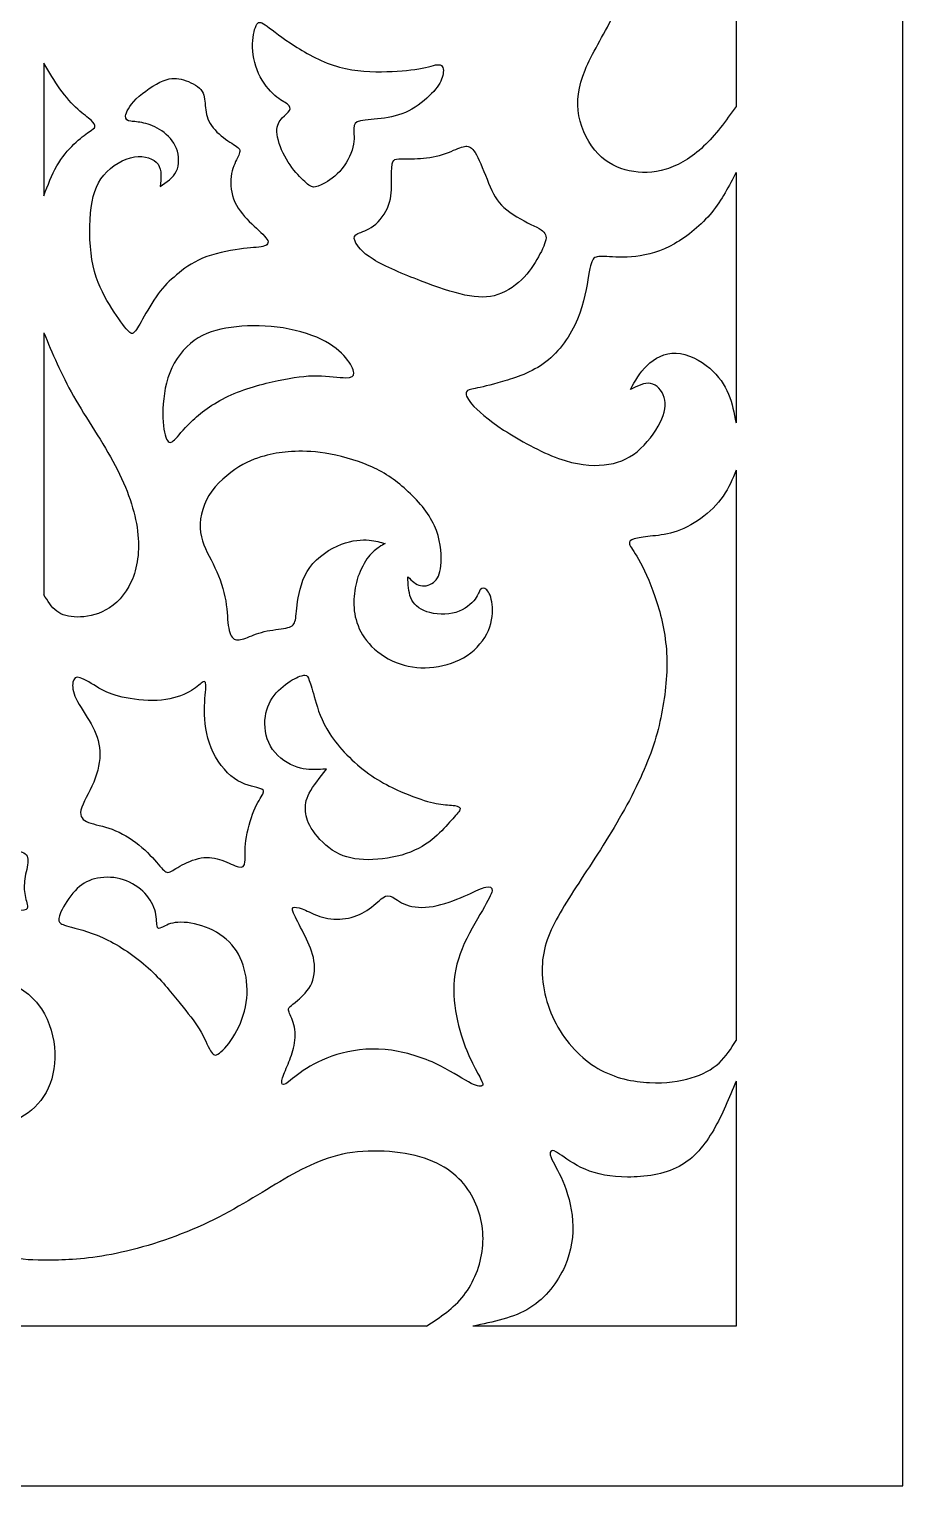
# Model space of a CAD drawing. Header units: millimetres. Extents: x 142 to 455, y 14 to 407.
# Drawn here: x 394.3 to 455, y 14.3 to 115.5 of the extents above; entities that cross this region are included whole.
import ezdxf

# ---------------------------------------------------------------- set-up
doc = ezdxf.new("R2010")
doc.units = ezdxf.units.MM
for name, color, linetype in [('Default', 7, 'Continuous'), ('DV1_Layer_1', 7, 'Continuous'), ('Layer_1', 7, 'Continuous')]:
    doc.layers.add(name, color=color, linetype=linetype)

# ---------------------------------------------------------------- blocks, each defined once
blk = doc.blocks.new('SE')
at = {"layer": 'DV1_Layer_1', "color": 7, "linetype": 'Continuous'}
for points, knots in [([(443.37, 110.14), (442.66, 109.14), (441.94, 108.14), (441.12, 107.37), (440.31, 106.59), (439.39, 106.05), (438.51, 105.78), (437.62, 105.5), (435.9, 105.5), (433.67, 106.54), (432.64, 108.48), (432.45, 109.48), (432.27, 110.48), (432.41, 111.52), (432.88, 112.66), (433.35, 113.8), (434.96, 116.32), (435.99, 119.19), (436.32, 120.56), (436.65, 121.93), (436.79, 123.25), (436.77, 124.82), (436.76, 126.4), (436.59, 128.23), (436.39, 129.59), (436.19, 130.95), (435.96, 131.84), (435.93, 132.34), (435.9, 132.84), (436.07, 132.95), (436.37, 132.91), (436.67, 132.87), (437.1, 132.67), (437.83, 132.58), (438.56, 132.49), (439.59, 132.52), (440.44, 132.97), (441.28, 133.41), (441.94, 134.27), (442.4, 135.01), (442.86, 135.76), (443.11, 136.39), (443.37, 137.02)], [0, 0, 0, 0, 0.058824, 0.058824, 0.058824, 0.117647, 0.117647, 0.117647, 0.176471, 0.235294, 0.294118, 0.294118, 0.294118, 0.352941, 0.352941, 0.352941, 0.411765, 0.470588, 0.470588, 0.470588, 0.529412, 0.529412, 0.529412, 0.588235, 0.588235, 0.588235, 0.647059, 0.647059, 0.647059, 0.705882, 0.705882, 0.705882, 0.764706, 0.764706, 0.764706, 0.823529, 0.823529, 0.823529, 0.882353, 0.882353, 0.882353, 1, 1, 1, 1]), ([(419.12, 112.56), (418.12, 112.53), (416.95, 112.56), (415.82, 112.87), (414.68, 113.19), (413.58, 113.79), (411.84, 114.9), (411.2, 115.42), (410.4, 116), (410.24, 116.07), (410.09, 115.85), (409.94, 115.63), (409.8, 115.12), (409.79, 114.48), (409.78, 113.85), (409.91, 113.09), (410.5, 111.79), (410.95, 111.25), (411.34, 110.91), (411.72, 110.58), (412.04, 110.45), (412.22, 110.3), (412.4, 110.16), (412.44, 110), (412.35, 109.85), (412.27, 109.7), (412.05, 109.56), (411.85, 109.35), (411.65, 109.13), (411.47, 108.85), (411.48, 108.38), (411.5, 107.91), (411.71, 107.25), (412.02, 106.68), (412.32, 106.11), (412.72, 105.62), (413.39, 104.91), (413.67, 104.68), (413.87, 104.59), (414.08, 104.49), (414.22, 104.54), (414.55, 104.7), (414.88, 104.86), (415.4, 105.15), (415.84, 105.62), (416.27, 106.09), (416.63, 106.75), (416.76, 107.31), (416.9, 107.86), (416.81, 108.32), (416.82, 108.62), (416.82, 108.92), (416.92, 109.06), (417.29, 109.14), (417.66, 109.22), (418.31, 109.23), (418.96, 109.33), (419.61, 109.43), (420.26, 109.62), (420.86, 109.95), (421.46, 110.29), (422.01, 110.78), (422.37, 111.19), (422.73, 111.6), (422.92, 111.95), (423, 112.28), (423.08, 112.62), (423.05, 112.95), (422.61, 113.1), (422.19, 112.93), (421.57, 112.8), (420.95, 112.67), (420.12, 112.59), (419.12, 112.56)], [0, 0, 0, 0, 0.037037, 0.037037, 0.037037, 0.074074, 0.074074, 0.111111, 0.111111, 0.148148, 0.148148, 0.148148, 0.185185, 0.185185, 0.185185, 0.222222, 0.222222, 0.259259, 0.259259, 0.259259, 0.296296, 0.296296, 0.296296, 0.333333, 0.333333, 0.333333, 0.37037, 0.37037, 0.37037, 0.407407, 0.407407, 0.407407, 0.444444, 0.444444, 0.444444, 0.481481, 0.481481, 0.518519, 0.518519, 0.518519, 0.555556, 0.555556, 0.555556, 0.592593, 0.592593, 0.592593, 0.62963, 0.62963, 0.62963, 0.666667, 0.666667, 0.666667, 0.703704, 0.703704, 0.703704, 0.740741, 0.740741, 0.740741, 0.777778, 0.777778, 0.777778, 0.814815, 0.814815, 0.814815, 0.851852, 0.851852, 0.851852, 0.888889, 0.888889, 0.925926, 0.925926, 0.925926, 1, 1, 1, 1]), ([(395.29, 103.94), (395.56, 104.66), (395.84, 105.39), (396.54, 106.62), (396.97, 107.12), (397.79, 107.91), (398.17, 108.19), (398.69, 108.55), (398.81, 108.62), (398.86, 108.85), (398.77, 109), (398.36, 109.38), (398.03, 109.59), (397.64, 109.95), (397.26, 110.3), (396.82, 110.8), (396.41, 111.36), (396.01, 111.92), (395.65, 112.53), (395.29, 113.15)], [0, 0, 0, 0, 0.111111, 0.111111, 0.222222, 0.222222, 0.333333, 0.333333, 0.444444, 0.444444, 0.555556, 0.555556, 0.666667, 0.666667, 0.666667, 0.777778, 0.777778, 0.777778, 1, 1, 1, 1]), ([(404.51, 98.44), (404.98, 98.84), (405.54, 99.27), (406.32, 99.59), (407.1, 99.91), (408.1, 100.12), (408.87, 100.23), (409.64, 100.34), (410.18, 100.34), (410.84, 100.49), (410.95, 100.65), (410.79, 100.92), (410.62, 101.18), (410.18, 101.55), (409.73, 101.99), (409.28, 102.42), (408.83, 102.92), (408.56, 103.5), (408.3, 104.08), (408.23, 104.74), (408.3, 105.28), (408.37, 105.82), (408.58, 106.25), (408.73, 106.56), (408.88, 106.86), (408.97, 107.05), (408.83, 107.23), (408.68, 107.41), (408.31, 107.58), (407.91, 107.86), (407.51, 108.15), (407.08, 108.55), (406.84, 108.96), (406.6, 109.38), (406.54, 109.8), (406.47, 110.62), (406.45, 111), (406.2, 111.31), (405.94, 111.62), (405.44, 111.85), (405, 111.98), (404.56, 112.12), (404.17, 112.16), (403.58, 111.92), (403, 111.68), (402.21, 111.15), (401.71, 110.66), (401.21, 110.18), (401, 109.73), (400.97, 109.48), (400.94, 109.22), (401.1, 109.15), (401.56, 109.08), (401.86, 109.08), (402.61, 108.9), (403.07, 108.73), (403.91, 108.15), (404.3, 107.73), (404.5, 107.22), (404.7, 106.71), (404.71, 106.09), (404.49, 105.63), (404.27, 105.18), (403.81, 104.88), (403.36, 104.58), (403.43, 105.15), (403.5, 105.72), (402.94, 106.52), (402.31, 106.75), (401.58, 106.63), (400.84, 106.51), (400, 106.03), (398.9, 104.71), (398.64, 103.85), (398.43, 101.59), (398.47, 100.19), (398.71, 99.07), (398.96, 97.95), (399.4, 97.11), (399.84, 96.38), (400.29, 95.65), (400.73, 95.04), (401.01, 94.7), (401.29, 94.37), (401.4, 94.31), (401.54, 94.43), (401.69, 94.55), (401.86, 94.85), (402.14, 95.36), (402.43, 95.87), (402.83, 96.58), (403.23, 97.12), (403.63, 97.67), (404.03, 98.04), (404.51, 98.44)], [0, 0, 0, 0, 0.028571, 0.028571, 0.028571, 0.057143, 0.057143, 0.057143, 0.085714, 0.085714, 0.114286, 0.114286, 0.114286, 0.142857, 0.142857, 0.142857, 0.171429, 0.171429, 0.171429, 0.2, 0.2, 0.2, 0.228571, 0.228571, 0.228571, 0.257143, 0.257143, 0.257143, 0.285714, 0.285714, 0.285714, 0.314286, 0.314286, 0.314286, 0.342857, 0.342857, 0.371429, 0.371429, 0.371429, 0.4, 0.4, 0.4, 0.428571, 0.428571, 0.428571, 0.457143, 0.457143, 0.457143, 0.485714, 0.485714, 0.485714, 0.514286, 0.514286, 0.542857, 0.542857, 0.571429, 0.571429, 0.6, 0.6, 0.6, 0.628571, 0.628571, 0.628571, 0.657143, 0.657143, 0.657143, 0.685714, 0.685714, 0.714286, 0.714286, 0.714286, 0.742857, 0.742857, 0.771429, 0.771429, 0.8, 0.8, 0.8, 0.828571, 0.828571, 0.828571, 0.857143, 0.857143, 0.857143, 0.885714, 0.885714, 0.885714, 0.914286, 0.914286, 0.914286, 0.942857, 0.942857, 0.942857, 1, 1, 1, 1]), ([(421.46, 98.03), (422.63, 97.58), (423.66, 97.22), (425.42, 96.85), (426.15, 96.84), (426.83, 97.07), (427.52, 97.3), (428.16, 97.77), (428.65, 98.29), (429.15, 98.81), (429.49, 99.38), (429.75, 99.89), (430.02, 100.39), (430.2, 100.84), (430.17, 101.13), (430.13, 101.42), (429.87, 101.57), (428.8, 102.11), (427.99, 102.51), (426.89, 103.39), (426.6, 103.88), (426.3, 104.55), (426, 105.22), (425.69, 106.08), (425.43, 106.6), (425.18, 107.12), (424.98, 107.31), (424.76, 107.36), (424.55, 107.41), (424.32, 107.32), (423.91, 107.16), (423.51, 106.99), (422.92, 106.75), (421.73, 106.51), (421.13, 106.51), (420.25, 106.51), (419.96, 106.51), (419.79, 106.48), (419.61, 106.45), (419.54, 106.39), (419.49, 106.15), (419.45, 105.91), (419.42, 105.05), (419.45, 103.85), (419.24, 103.28), (419.04, 102.71), (418.61, 102.16), (418.19, 101.84), (417.76, 101.52), (417.35, 101.42), (417.11, 101.31), (416.86, 101.19), (416.79, 101.07), (416.91, 100.77), (417.04, 100.48), (417.35, 100.02), (418.16, 99.52), (418.98, 99.02), (420.29, 98.48), (421.46, 98.03)], [0, 0, 0, 0, 0.043478, 0.043478, 0.086957, 0.086957, 0.086957, 0.130435, 0.130435, 0.130435, 0.173913, 0.173913, 0.173913, 0.217391, 0.217391, 0.217391, 0.26087, 0.26087, 0.304348, 0.304348, 0.347826, 0.347826, 0.347826, 0.391304, 0.391304, 0.391304, 0.434783, 0.434783, 0.434783, 0.478261, 0.478261, 0.478261, 0.521739, 0.521739, 0.565217, 0.565217, 0.608696, 0.608696, 0.608696, 0.652174, 0.652174, 0.652174, 0.695652, 0.73913, 0.73913, 0.73913, 0.782609, 0.782609, 0.782609, 0.826087, 0.826087, 0.826087, 0.869565, 0.869565, 0.869565, 0.913043, 0.913043, 0.913043, 1, 1, 1, 1]), ([(443.37, 105.56), (442.88, 104.61), (442.4, 103.65), (440.97, 101.91), (440.03, 101.12), (439.09, 100.6), (438.16, 100.08), (437.23, 99.82), (436.41, 99.72), (435.59, 99.62), (434.87, 99.68), (434.39, 99.71), (433.92, 99.74), (433.67, 99.74), (433.34, 99.44), (433.26, 99.14), (433.13, 98.4), (433, 97.67), (432.83, 96.5), (432.36, 95.36), (431.89, 94.23), (431.12, 93.13), (429.19, 91.65), (428.03, 91.28), (427.15, 91.03), (426.26, 90.77), (425.65, 90.63), (425.26, 90.55), (424.88, 90.47), (424.72, 90.46), (424.65, 90.32), (424.59, 90.18), (424.62, 89.93), (425, 89.48), (425.39, 89.03), (426.13, 88.38), (427.23, 87.66), (428.33, 86.94), (429.79, 86.14), (431.04, 85.69), (432.29, 85.24), (433.33, 85.14), (434.21, 85.24), (435.1, 85.33), (435.83, 85.61), (437.16, 86.7), (437.76, 87.5), (438.1, 88.18), (438.44, 88.87), (438.53, 89.44), (438.24, 90.41), (437.87, 90.81), (437.44, 90.89), (437.01, 90.97), (436.53, 90.73), (436.04, 90.48), (436.36, 91.07), (436.67, 91.65), (437.19, 92.15), (437.7, 92.64), (438.41, 93.04), (439.21, 93), (440.01, 92.97), (440.9, 92.5), (441.54, 91.95), (442.18, 91.41), (442.58, 90.8), (442.85, 90.16), (443.11, 89.51), (443.24, 88.84), (443.37, 88.17)], [0, 0, 0, 0, 0.038462, 0.038462, 0.076923, 0.076923, 0.076923, 0.115385, 0.115385, 0.115385, 0.153846, 0.153846, 0.153846, 0.192308, 0.192308, 0.230769, 0.230769, 0.230769, 0.269231, 0.269231, 0.269231, 0.307692, 0.307692, 0.346154, 0.346154, 0.346154, 0.384615, 0.384615, 0.384615, 0.423077, 0.423077, 0.423077, 0.461538, 0.461538, 0.461538, 0.5, 0.5, 0.5, 0.538462, 0.538462, 0.538462, 0.576923, 0.576923, 0.576923, 0.615385, 0.615385, 0.653846, 0.653846, 0.653846, 0.692308, 0.692308, 0.730769, 0.730769, 0.730769, 0.769231, 0.769231, 0.769231, 0.807692, 0.807692, 0.807692, 0.846154, 0.846154, 0.846154, 0.884615, 0.884615, 0.884615, 0.923077, 0.923077, 0.923077, 1, 1, 1, 1]), ([(395.29, 94.42), (395.88, 93), (396.47, 91.57), (397.35, 90.02), (398.23, 88.47), (399.4, 86.8), (400.25, 85.19), (401.1, 83.57), (401.63, 82.02), (401.8, 80.64), (401.97, 79.26), (401.79, 78.06), (401.36, 77.13), (400.94, 76.2), (400.29, 75.55), (399.6, 75.16), (398.92, 74.78), (398.2, 74.66), (397.02, 74.68), (396.54, 74.8), (396.18, 75.08), (395.81, 75.36), (395.55, 75.79), (395.29, 76.22)], [0, 0, 0, 0, 0.111111, 0.111111, 0.111111, 0.222222, 0.222222, 0.222222, 0.333333, 0.333333, 0.333333, 0.444444, 0.444444, 0.444444, 0.555556, 0.555556, 0.555556, 0.666667, 0.666667, 0.777778, 0.777778, 0.777778, 1, 1, 1, 1]), ([(411.57, 91.1), (410.5, 90.87), (409.2, 90.53), (408.1, 90.01), (407.01, 89.5), (406.13, 88.81), (405.53, 88.24), (404.93, 87.67), (404.61, 87.21), (404.37, 86.98), (404.13, 86.74), (403.96, 86.73), (403.81, 87.03), (403.67, 87.34), (403.56, 87.97), (403.56, 89.66), (403.67, 90.71), (404.03, 91.64), (404.4, 92.57), (405.01, 93.37), (405.74, 93.89), (406.47, 94.41), (407.31, 94.65), (409.27, 94.92), (410.38, 94.95), (411.5, 94.81), (412.62, 94.67), (413.75, 94.35), (414.57, 93.96), (415.39, 93.57), (415.91, 93.1), (416.26, 92.68), (416.61, 92.25), (416.79, 91.88), (416.84, 91.4), (416.69, 91.28), (415.81, 91.3), (415.07, 91.43), (414.27, 91.43), (413.48, 91.44), (412.64, 91.33), (411.57, 91.1)], [0, 0, 0, 0, 0.0625, 0.0625, 0.0625, 0.125, 0.125, 0.125, 0.1875, 0.1875, 0.1875, 0.25, 0.25, 0.25, 0.3125, 0.3125, 0.375, 0.375, 0.375, 0.4375, 0.4375, 0.4375, 0.5, 0.5, 0.5625, 0.5625, 0.5625, 0.625, 0.625, 0.625, 0.6875, 0.6875, 0.6875, 0.75, 0.75, 0.8125, 0.8125, 0.875, 0.875, 0.875, 1, 1, 1, 1]), ([(412.5, 86.16), (413.12, 86.2), (413.89, 86.2), (414.84, 86.05), (415.79, 85.9), (416.92, 85.6), (417.89, 85.18), (418.86, 84.76), (419.68, 84.21), (420.46, 83.51), (421.25, 82.8), (422.01, 81.93), (422.83, 80.1), (422.91, 79.15), (422.88, 78.47), (422.85, 77.8), (422.72, 77.42), (422.46, 77.16), (422.19, 76.9), (421.79, 76.77), (421.46, 76.85), (421.12, 76.92), (420.85, 77.19), (420.58, 77.46), (420.59, 76.95), (420.61, 76.43), (420.78, 76), (420.96, 75.58), (421.65, 74.89), (423.28, 74.8), (424.55, 75.18), (425, 75.59), (425.25, 75.91), (425.49, 76.23), (425.52, 76.46), (425.72, 76.7), (425.89, 76.72), (426.05, 76.55), (426.22, 76.39), (426.38, 76.05), (426.43, 75.55), (426.49, 75.05), (426.45, 74.39), (426.17, 73.74), (425.89, 73.09), (425.38, 72.45), (424.7, 72), (424.03, 71.55), (423.21, 71.29), (422.39, 71.19), (421.58, 71.09), (420.78, 71.15), (420.03, 71.41), (419.28, 71.66), (418.58, 72.12), (418.06, 72.63), (417.55, 73.15), (417.22, 73.72), (417.04, 74.28), (416.85, 74.83), (416.81, 75.38), (416.85, 76.43), (416.94, 76.95), (417.11, 77.46), (417.29, 77.97), (417.56, 78.49), (417.84, 78.84), (418.11, 79.2), (418.38, 79.39), (418.58, 79.52), (418.77, 79.65), (418.88, 79.71), (418.99, 79.77), (418.68, 79.87), (418.36, 79.97), (417.88, 80.01), (417.39, 80.05), (416.74, 80.02), (415.97, 79.72), (415.19, 79.43), (414.31, 78.87), (413.22, 77.37), (413.02, 76.43), (412.82, 75.06), (412.82, 74.63), (412.65, 74.09), (412.48, 73.98), (411.71, 73.82), (411.11, 73.78), (410.08, 73.53), (409.65, 73.33), (409.31, 73.2), (408.97, 73.08), (408.71, 73.02), (408.51, 73.14), (408.31, 73.26), (408.17, 73.56), (408.1, 74.08), (408.03, 74.59), (408.03, 75.32), (407.87, 76.08), (407.71, 76.85), (407.4, 77.65), (406.68, 79.09), (406.28, 79.73), (406.18, 80.53), (406.07, 81.33), (406.25, 82.29), (407.27, 83.94), (408.1, 84.64), (408.84, 85.1), (409.58, 85.56), (410.24, 85.77), (410.81, 85.91), (411.38, 86.06), (411.87, 86.13), (412.5, 86.16)], [0, 0, 0, 0, 0.022727, 0.022727, 0.022727, 0.045455, 0.045455, 0.045455, 0.068182, 0.068182, 0.068182, 0.090909, 0.090909, 0.113636, 0.113636, 0.113636, 0.136364, 0.136364, 0.136364, 0.159091, 0.159091, 0.159091, 0.181818, 0.181818, 0.181818, 0.204545, 0.204545, 0.204545, 0.227273, 0.25, 0.25, 0.272727, 0.272727, 0.272727, 0.295455, 0.295455, 0.318182, 0.318182, 0.318182, 0.340909, 0.340909, 0.340909, 0.363636, 0.363636, 0.363636, 0.386364, 0.386364, 0.386364, 0.409091, 0.409091, 0.409091, 0.431818, 0.431818, 0.431818, 0.454545, 0.454545, 0.454545, 0.477273, 0.477273, 0.477273, 0.5, 0.5, 0.522727, 0.522727, 0.522727, 0.545455, 0.545455, 0.545455, 0.568182, 0.568182, 0.568182, 0.590909, 0.590909, 0.590909, 0.613636, 0.613636, 0.613636, 0.636364, 0.636364, 0.636364, 0.659091, 0.659091, 0.681818, 0.681818, 0.704545, 0.704545, 0.727273, 0.727273, 0.75, 0.75, 0.772727, 0.772727, 0.772727, 0.795455, 0.795455, 0.795455, 0.818182, 0.818182, 0.818182, 0.840909, 0.840909, 0.840909, 0.863636, 0.863636, 0.886364, 0.886364, 0.886364, 0.909091, 0.909091, 0.931818, 0.931818, 0.931818, 0.954545, 0.954545, 0.954545, 1, 1, 1, 1]), ([(443.37, 84.87), (443.13, 84.26), (442.88, 83.64), (442.48, 83.07), (442.08, 82.49), (441.53, 81.94), (440.92, 81.51), (440.31, 81.07), (439.66, 80.74), (439.05, 80.56), (438.44, 80.37), (437.89, 80.33), (437.41, 80.28), (436.94, 80.23), (436.56, 80.17), (436.04, 80.02), (435.91, 79.92), (436.03, 79.55), (436.27, 79.27), (436.94, 78.09), (437.37, 77.17), (437.74, 76.09), (438.11, 75), (438.43, 73.75), (438.53, 72.41), (438.63, 71.06), (438.51, 69.63), (437.99, 66.78), (437.57, 65.35), (436.86, 63.77), (436.16, 62.18), (435.16, 60.44), (434.14, 58.81), (433.12, 57.18), (432.07, 55.67), (431.29, 54.36), (430.52, 53.04), (429.49, 50.81), (430.17, 47.73), (430.87, 46.41), (431.56, 45.09), (432.6, 43.99), (434.94, 42.63), (436.24, 42.37), (437.37, 42.32), (438.5, 42.26), (439.46, 42.4), (440.26, 42.65), (441.06, 42.89), (441.7, 43.23), (442.19, 43.68), (442.68, 44.13), (443.03, 44.69), (443.37, 45.24)], [0, 0, 0, 0, 0.047619, 0.047619, 0.047619, 0.095238, 0.095238, 0.095238, 0.142857, 0.142857, 0.142857, 0.190476, 0.190476, 0.190476, 0.238095, 0.238095, 0.285714, 0.285714, 0.333333, 0.333333, 0.380952, 0.380952, 0.380952, 0.428571, 0.428571, 0.428571, 0.47619, 0.47619, 0.52381, 0.52381, 0.52381, 0.571429, 0.571429, 0.571429, 0.619048, 0.619048, 0.619048, 0.666667, 0.714286, 0.714286, 0.714286, 0.761905, 0.761905, 0.809524, 0.809524, 0.809524, 0.857143, 0.857143, 0.857143, 0.904762, 0.904762, 0.904762, 1, 1, 1, 1]), ([(400.73, 69.11), (401.41, 68.95), (402.34, 68.84), (403.98, 68.92), (404.7, 69.12), (405.71, 69.62), (406.01, 69.92), (406.22, 70.08), (406.43, 70.23), (406.54, 70.25), (406.55, 69.93), (406.55, 69.62), (406.35, 68.34), (406.55, 66.45), (407.27, 64.71), (407.88, 63.91), (408.53, 63.45), (409.18, 62.99), (409.87, 62.88), (410.58, 62.68), (410.61, 62.59), (410.5, 62.37), (410.38, 62.15), (410.12, 61.8), (409.88, 61.21), (409.64, 60.62), (409.18, 59), (409.3, 57.97), (409.26, 57.66), (409.23, 57.35), (408.97, 57.15), (408.11, 57.61), (407.66, 57.77), (407.21, 57.93), (406.74, 58.01), (406.22, 57.93), (405.7, 57.84), (405.13, 57.58), (404.33, 57.13), (404.1, 56.93), (403.91, 56.93), (403.71, 56.93), (403.56, 57.13), (403.24, 57.49), (402.93, 57.85), (402.46, 58.38), (401.89, 58.84), (401.33, 59.3), (400.67, 59.68), (400.04, 59.92), (399.41, 60.15), (398.81, 60.24), (398.4, 60.4), (397.99, 60.55), (397.76, 60.78), (397.87, 61.26), (397.99, 61.74), (398.44, 62.47), (398.75, 63.2), (399.06, 63.94), (399.21, 64.68), (399.18, 65.35), (399.14, 66.02), (398.91, 66.62), (398.57, 67.24), (398.23, 67.85), (397.77, 68.48), (397.29, 69.49), (397.26, 69.88), (397.31, 70.14), (397.36, 70.41), (397.49, 70.55), (397.81, 70.45), (398.13, 70.35), (398.64, 70.01), (399.12, 69.73), (399.6, 69.46), (400.04, 69.26), (400.73, 69.11)], [0, 0, 0, 0, 0.032258, 0.032258, 0.064516, 0.064516, 0.096774, 0.096774, 0.096774, 0.129032, 0.129032, 0.129032, 0.16129, 0.193548, 0.193548, 0.225806, 0.225806, 0.225806, 0.258065, 0.258065, 0.290323, 0.290323, 0.290323, 0.322581, 0.322581, 0.322581, 0.354839, 0.387097, 0.387097, 0.387097, 0.419355, 0.451613, 0.451613, 0.451613, 0.483871, 0.483871, 0.483871, 0.516129, 0.516129, 0.548387, 0.548387, 0.548387, 0.580645, 0.580645, 0.580645, 0.612903, 0.612903, 0.612903, 0.645161, 0.645161, 0.645161, 0.677419, 0.677419, 0.677419, 0.709677, 0.709677, 0.709677, 0.741935, 0.741935, 0.741935, 0.774194, 0.774194, 0.774194, 0.806452, 0.806452, 0.806452, 0.83871, 0.83871, 0.870968, 0.870968, 0.870968, 0.903226, 0.903226, 0.903226, 0.935484, 0.935484, 0.935484, 1, 1, 1, 1]), ([(420.91, 62.21), (420.08, 62.52), (418.94, 63.01), (417.86, 63.78), (416.78, 64.55), (415.77, 65.61), (414.54, 67.48), (414.32, 68.29), (414.14, 68.92), (413.97, 69.55), (413.82, 69.99), (413.73, 70.26), (413.64, 70.53), (413.55, 70.73), (412.95, 70.53), (412.55, 70.3), (412.15, 70.06), (411.65, 69.69), (411.29, 69.22), (410.92, 68.75), (410.7, 68.18), (410.65, 67.51), (410.61, 66.84), (410.75, 66.06), (411.6, 64.87), (412.3, 64.44), (413.48, 64.04), (413.97, 64.07), (414.29, 64.08), (414.61, 64.09), (414.77, 64.09), (414.92, 64.09), (414.45, 63.51), (413.98, 62.92), (413.47, 61.95), (413.38, 61.18), (413.64, 60.32), (413.99, 59.81), (414.34, 59.3), (414.91, 58.7), (415.57, 58.33), (416.22, 57.95), (416.96, 57.81), (417.82, 57.81), (418.68, 57.81), (419.65, 57.95), (420.46, 58.23), (421.28, 58.51), (421.93, 58.92), (422.43, 59.35), (422.93, 59.77), (423.28, 60.2), (423.88, 60.87), (424.13, 61.11), (424.19, 61.27), (424.25, 61.44), (424.1, 61.52), (423.56, 61.61), (423.16, 61.61), (422.71, 61.68), (422.25, 61.75), (421.73, 61.9), (420.91, 62.21)], [0, 0, 0, 0, 0.04, 0.04, 0.04, 0.08, 0.08, 0.12, 0.12, 0.12, 0.16, 0.16, 0.16, 0.2, 0.24, 0.24, 0.24, 0.28, 0.28, 0.28, 0.32, 0.32, 0.32, 0.36, 0.36, 0.4, 0.4, 0.44, 0.44, 0.44, 0.48, 0.48, 0.48, 0.52, 0.52, 0.56, 0.6, 0.6, 0.6, 0.64, 0.64, 0.64, 0.68, 0.68, 0.68, 0.72, 0.72, 0.72, 0.76, 0.76, 0.76, 0.8, 0.8, 0.84, 0.84, 0.84, 0.88, 0.88, 0.92, 0.92, 0.92, 1, 1, 1, 1]), ([(380.74, 55.12), (380.49, 53.96), (380.42, 52.64), (380.82, 49.74), (381.29, 48.16), (381.89, 46.93), (382.48, 45.7), (383.19, 44.83), (384.09, 44.25), (384.99, 43.67), (386.08, 43.39), (387.03, 43.35), (387.98, 43.32), (388.79, 43.53), (389.33, 43.75), (389.86, 43.97), (390.12, 44.2), (390.24, 44.47), (390.36, 44.74), (390.35, 45.06), (390.22, 45.31), (390.09, 45.56), (389.85, 45.74), (389.6, 45.93), (390.18, 46.07), (390.75, 46.22), (391.3, 46.01), (391.86, 45.8), (392.4, 45.24), (392.62, 44.59), (392.85, 43.93), (392.75, 43.17), (392.45, 42.51), (392.15, 41.85), (391.65, 41.27), (391.4, 40.8), (391.16, 40.32), (391.18, 39.93), (391.29, 39.7), (391.4, 39.46), (391.83, 39.29), (393.29, 39.63), (393.95, 40.05), (394.62, 40.46), (395.22, 41.12), (395.59, 41.94), (395.97, 42.76), (396.13, 43.75), (395.92, 45.83), (395.54, 46.93), (394.25, 48.59), (393.32, 49.14), (391.36, 49.81), (390.33, 49.93), (389.45, 49.91), (388.56, 49.89), (387.82, 49.73), (387.26, 49.34), (386.69, 48.94), (386.31, 48.31), (385.92, 47.69), (385.88, 48.54), (385.83, 49.4), (386.17, 50.31), (386.51, 51.21), (387.22, 52.17), (388.21, 52.82), (389.2, 53.47), (390.48, 53.81), (392.47, 54.2), (393.2, 54.24), (394.05, 54.31), (394.16, 54.34), (394.15, 54.53), (394.15, 54.73), (394.02, 55.08), (393.96, 55.45), (393.9, 55.83), (393.92, 56.21), (394.07, 57.07), (394.22, 57.54), (394.18, 57.85), (394.15, 58.17), (393.93, 58.33), (393.49, 58.41), (393.05, 58.5), (392.37, 58.51), (390.82, 58.92), (389.93, 59.32), (389.18, 59.63), (388.43, 59.94), (387.82, 60.15), (386.38, 60.3), (385.55, 60.22), (384.66, 59.88), (383.76, 59.54), (382.81, 58.92), (382.11, 58.11), (381.42, 57.3), (380.99, 56.28), (380.74, 55.12)], [0, 0, 0, 0, 0.026316, 0.026316, 0.052632, 0.052632, 0.052632, 0.078947, 0.078947, 0.078947, 0.105263, 0.105263, 0.105263, 0.131579, 0.131579, 0.131579, 0.157895, 0.157895, 0.157895, 0.184211, 0.184211, 0.184211, 0.210526, 0.210526, 0.210526, 0.236842, 0.236842, 0.236842, 0.263158, 0.263158, 0.263158, 0.289474, 0.289474, 0.289474, 0.315789, 0.315789, 0.315789, 0.342105, 0.342105, 0.342105, 0.368421, 0.394737, 0.394737, 0.394737, 0.421053, 0.421053, 0.421053, 0.447368, 0.447368, 0.473684, 0.473684, 0.5, 0.5, 0.526316, 0.526316, 0.526316, 0.552632, 0.552632, 0.552632, 0.578947, 0.578947, 0.578947, 0.605263, 0.605263, 0.605263, 0.631579, 0.631579, 0.631579, 0.657895, 0.657895, 0.684211, 0.684211, 0.710526, 0.710526, 0.710526, 0.736842, 0.736842, 0.736842, 0.763158, 0.763158, 0.789474, 0.789474, 0.789474, 0.815789, 0.815789, 0.815789, 0.842105, 0.842105, 0.868421, 0.868421, 0.868421, 0.894737, 0.894737, 0.921053, 0.921053, 0.921053, 0.947368, 0.947368, 0.947368, 1, 1, 1, 1]), ([(404.76, 47.81), (404.21, 48.49), (403.57, 49.33), (402.71, 50.14), (401.84, 50.94), (400.76, 51.71), (399.74, 52.22), (398.73, 52.73), (397.79, 52.97), (397.22, 53.12), (396.66, 53.27), (396.47, 53.33), (396.38, 53.46), (396.29, 53.58), (396.29, 53.78), (396.48, 54.19), (396.67, 54.6), (397.06, 55.21), (397.46, 55.65), (397.86, 56.08), (398.27, 56.34), (398.81, 56.48), (399.34, 56.61), (400, 56.63), (400.6, 56.48), (401.2, 56.33), (401.74, 56.01), (402.16, 55.63), (402.57, 55.24), (402.86, 54.78), (402.99, 54.33), (403.13, 53.88), (403.11, 53.44), (403.15, 53.22), (403.18, 53), (403.27, 53), (403.46, 53.09), (403.64, 53.18), (403.93, 53.37), (404.9, 53.5), (405.58, 53.44), (406.27, 53.22), (406.95, 53), (408.33, 52.23), (409.01, 50.94), (409.21, 50.21), (409.41, 49.49), (409.47, 48.67), (409.35, 47.88), (409.23, 47.09), (408.93, 46.32), (408.56, 45.69), (408.2, 45.06), (407.77, 44.57), (407.48, 44.36), (407.2, 44.15), (407.05, 44.2), (406.86, 44.54), (406.67, 44.87), (406.43, 45.49), (406.08, 46.05), (405.74, 46.62), (405.3, 47.13), (404.76, 47.81)], [0, 0, 0, 0, 0.043478, 0.043478, 0.043478, 0.086957, 0.086957, 0.086957, 0.130435, 0.130435, 0.130435, 0.173913, 0.173913, 0.173913, 0.217391, 0.217391, 0.217391, 0.26087, 0.26087, 0.26087, 0.304348, 0.304348, 0.304348, 0.347826, 0.347826, 0.347826, 0.391304, 0.391304, 0.391304, 0.434783, 0.434783, 0.434783, 0.478261, 0.478261, 0.478261, 0.521739, 0.521739, 0.521739, 0.565217, 0.565217, 0.608696, 0.608696, 0.608696, 0.652174, 0.695652, 0.695652, 0.695652, 0.73913, 0.73913, 0.73913, 0.782609, 0.782609, 0.782609, 0.826087, 0.826087, 0.826087, 0.869565, 0.869565, 0.869565, 0.913043, 0.913043, 0.913043, 1, 1, 1, 1]), ([(424.18, 45.96), (423.95, 46.8), (423.76, 47.8), (423.76, 48.76), (423.76, 49.73), (423.95, 50.66), (424.34, 51.62), (424.73, 52.58), (425.33, 53.58), (425.75, 54.29), (426.16, 55), (426.39, 55.41), (426.42, 55.65), (426.45, 55.9), (426.28, 55.97), (425.99, 55.9), (425.7, 55.84), (425.3, 55.64), (424.12, 55.11), (423.33, 54.78), (422.6, 54.62), (421.86, 54.46), (421.18, 54.46), (420.66, 54.61), (420.14, 54.76), (419.78, 55.05), (419.52, 55.2), (419.26, 55.35), (419.11, 55.35), (418.56, 54.97), (418.18, 54.58), (417.29, 54), (416.79, 53.8), (415.71, 53.64), (415.12, 53.68), (414.17, 53.94), (413.79, 54.16), (413.14, 54.44), (412.85, 54.51), (412.54, 54.5), (412.51, 54.41), (412.77, 53.78), (413.05, 53.24), (413.33, 52.7), (413.61, 52.16), (413.88, 51.61), (414.01, 51.01), (414.14, 50.41), (414.12, 49.76), (413.67, 48.7), (413.22, 48.3), (412.64, 47.8), (412.5, 47.7), (412.4, 47.61), (412.3, 47.52), (412.24, 47.43), (412.32, 47.21), (412.4, 46.99), (412.61, 46.63), (412.7, 46.18), (412.78, 45.73), (412.74, 45.19), (412.63, 44.72), (412.52, 44.25), (412.35, 43.85), (412.19, 43.46), (412.02, 43.07), (411.87, 42.7), (411.78, 42.22), (411.85, 42.1), (412.09, 42.24), (412.32, 42.37), (412.72, 42.76), (413.31, 43.16), (413.89, 43.56), (414.67, 43.97), (415.64, 44.27), (416.61, 44.56), (417.78, 44.73), (418.99, 44.62), (420.19, 44.52), (421.43, 44.13), (422.45, 43.67), (423.46, 43.2), (424.25, 42.66), (424.78, 42.37), (425.32, 42.07), (425.6, 42.03), (425.72, 42.09), (425.83, 42.15), (425.78, 42.3), (425.63, 42.6), (425.48, 42.89), (425.23, 43.32), (424.97, 43.87), (424.7, 44.43), (424.42, 45.12), (424.18, 45.96)], [0, 0, 0, 0, 0.027027, 0.027027, 0.027027, 0.054054, 0.054054, 0.054054, 0.081081, 0.081081, 0.081081, 0.108108, 0.108108, 0.108108, 0.135135, 0.135135, 0.135135, 0.162162, 0.162162, 0.189189, 0.189189, 0.189189, 0.216216, 0.216216, 0.216216, 0.243243, 0.243243, 0.243243, 0.27027, 0.27027, 0.297297, 0.297297, 0.324324, 0.324324, 0.351351, 0.351351, 0.378378, 0.378378, 0.405405, 0.405405, 0.432432, 0.432432, 0.459459, 0.459459, 0.459459, 0.486486, 0.486486, 0.486486, 0.513514, 0.513514, 0.540541, 0.540541, 0.567568, 0.567568, 0.567568, 0.594595, 0.594595, 0.594595, 0.621622, 0.621622, 0.621622, 0.648649, 0.648649, 0.648649, 0.675676, 0.675676, 0.675676, 0.702703, 0.702703, 0.72973, 0.72973, 0.72973, 0.756757, 0.756757, 0.756757, 0.783784, 0.783784, 0.783784, 0.810811, 0.810811, 0.810811, 0.837838, 0.837838, 0.837838, 0.864865, 0.864865, 0.864865, 0.891892, 0.891892, 0.891892, 0.918919, 0.918919, 0.918919, 0.945946, 0.945946, 0.945946, 1, 1, 1, 1]), ([(443.37, 42.42), (443.37, 42.42), (443.37, 25.4), (443.37, 25.4), (425.08, 25.4), (425.08, 25.4)], [0, 0, 0, 0, 0.333333, 0.333333, 1, 1, 1, 1]), ([(443.37, 42.42), (442.9, 41.26), (442.43, 40.1), (441.82, 39.05), (441.21, 38), (440.47, 37.06), (439.42, 36.5), (438.37, 35.93), (437.01, 35.75), (435.84, 35.76), (434.67, 35.76), (433.69, 35.96), (432.89, 36.3), (432.09, 36.63), (431.47, 37.11), (430.76, 37.6), (430.66, 37.63), (430.57, 37.59), (430.47, 37.55), (430.39, 37.43), (430.52, 37.11), (430.66, 36.78), (431.02, 36.23), (431.34, 35.48), (431.66, 34.72), (431.94, 33.75), (432.02, 32.73), (432.09, 31.71), (431.94, 30.64), (431.47, 29.55), (430.99, 28.47), (430.17, 27.37), (429.05, 26.67), (427.93, 25.98), (426.5, 25.69), (425.08, 25.4)], [0, 0, 0, 0, 0.076923, 0.076923, 0.076923, 0.153846, 0.153846, 0.153846, 0.230769, 0.230769, 0.230769, 0.307692, 0.307692, 0.307692, 0.384615, 0.384615, 0.461538, 0.461538, 0.461538, 0.538462, 0.538462, 0.538462, 0.615385, 0.615385, 0.615385, 0.692308, 0.692308, 0.692308, 0.769231, 0.769231, 0.769231, 0.846154, 0.846154, 0.846154, 1, 1, 1, 1]), ([(421.86, 25.4), (422.81, 26.02), (423.75, 26.63), (425.16, 28.44), (425.63, 29.62), (425.89, 32.01), (425.68, 33.21), (424.53, 35.39), (423.6, 36.38), (422.03, 36.96), (420.45, 37.55), (418.22, 37.73), (416.37, 37.41), (414.51, 37.08), (413.02, 36.23), (409.75, 34.28), (407.97, 33.16), (405.98, 32.28), (403.98, 31.39), (401.79, 30.74), (399.98, 30.39), (398.17, 30.04), (396.76, 29.99), (395.66, 29.99), (394.56, 29.98), (393.77, 30.01), (392.88, 30.2), (391.99, 30.39), (390.99, 30.75), (390.42, 31.01), (389.85, 31.26), (389.7, 31.42), (389.57, 31.51), (389.43, 31.59), (389.3, 31.61), (389.25, 31.49), (389.2, 31.36), (389.23, 31.11), (389.18, 30.65), (389.13, 30.19), (389, 29.54), (388.76, 28.86), (388.52, 28.18), (388.16, 27.48), (387.68, 26.98), (387.21, 26.48), (386.61, 26.18), (386.02, 25.95), (385.43, 25.72), (384.86, 25.56), (384.29, 25.4)], [0, 0, 0, 0, 0.052632, 0.052632, 0.105263, 0.105263, 0.157895, 0.157895, 0.210526, 0.210526, 0.210526, 0.263158, 0.263158, 0.263158, 0.315789, 0.315789, 0.368421, 0.368421, 0.368421, 0.421053, 0.421053, 0.421053, 0.473684, 0.473684, 0.473684, 0.526316, 0.526316, 0.526316, 0.578947, 0.578947, 0.578947, 0.631579, 0.631579, 0.631579, 0.684211, 0.684211, 0.684211, 0.736842, 0.736842, 0.736842, 0.789474, 0.789474, 0.789474, 0.842105, 0.842105, 0.842105, 0.894737, 0.894737, 0.894737, 1, 1, 1, 1])]:
    blk.add_open_spline(points, degree=3, knots=knots, dxfattribs=at)
for points in [[(443.37, 137.02), (443.37, 137.02), (443.37, 110.14), (443.37, 110.14)], [(395.29, 113.15), (395.29, 113.15), (395.29, 103.94), (395.29, 103.94)], [(443.37, 105.56), (443.37, 105.56), (443.37, 88.17), (443.37, 88.17)], [(395.29, 94.42), (395.29, 94.42), (395.29, 76.22), (395.29, 76.22)], [(443.37, 84.87), (443.37, 84.87), (443.37, 45.24), (443.37, 45.24)], [(421.86, 25.4), (421.86, 25.4), (384.29, 25.4), (384.29, 25.4)]]:
    blk.add_open_spline(points, degree=3, dxfattribs=at)
at = {"layer": 'Layer_1', "color": 7, "linetype": 'Continuous'}
for p, q in [((454.96, 14.31), (454.96, 394.25)), ((142.35, 14.31), (454.96, 14.31))]:
    blk.add_line(p, q, dxfattribs=at)

msp = doc.modelspace()

# ---------------------------------------------------------------- block references
at = {"layer": 'Default'}
msp.add_blockref('SE', (0, 0), dxfattribs=at)

doc.saveas('drawing.dxf')
